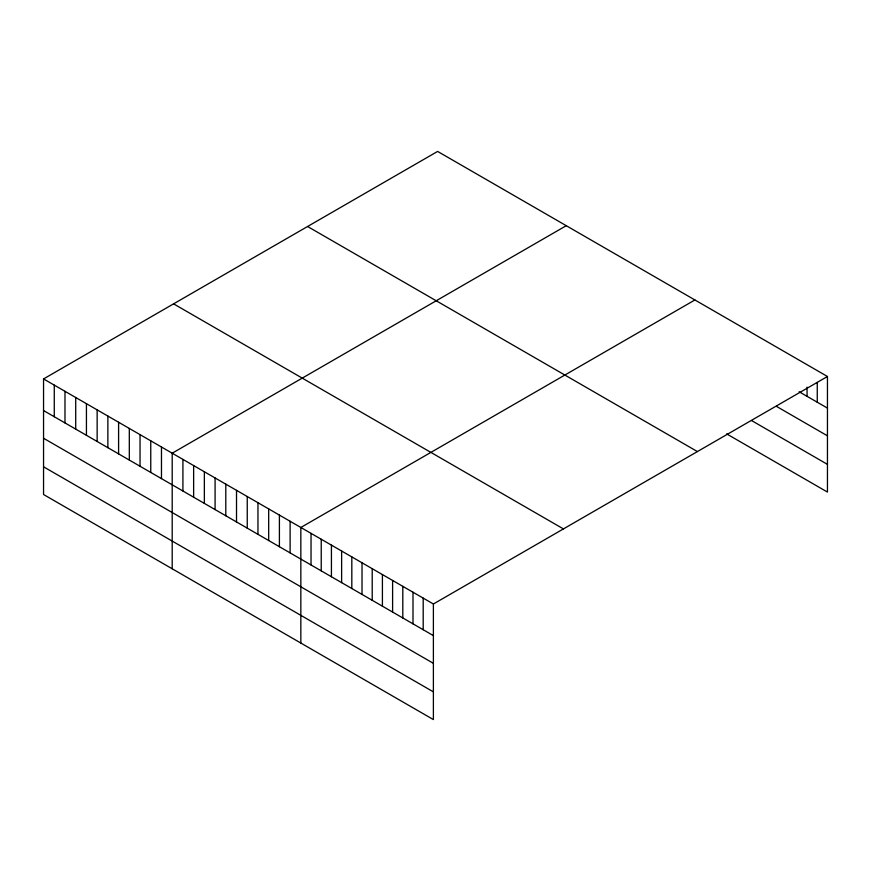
<?xml version="1.0" encoding="UTF-8"?>
<svg xmlns="http://www.w3.org/2000/svg" width="871" height="871" viewBox="0 0 871 871"><rect width="100%" height="100%" fill="white"/><g stroke="black" fill="none" stroke-linecap="round" stroke-linejoin="round"><path stroke-width="1.31" d="M43.55 378.929L433.388 603.995L433.388 719.577L43.55 494.51L43.55 378.929L437.612 151.423L827.45 376.49L827.45 492.071L726.621 433.867M566.259 225.687L172.197 453.203L172.197 568.785M694.906 299.962L300.843 527.478L300.843 643.059M433.388 603.995L827.45 376.49M799.132 391.754L827.45 408.107M776.475 406.376L827.45 435.816M751.553 420.541L827.45 464.363M307.572 226.493L697.41 451.57M173.59 303.848L563.428 528.915M43.55 410.546L433.388 635.612M43.55 438.255L433.388 663.321M43.55 466.802L433.388 691.868M817.259 382.456L817.259 402.217M807.058 387.105L807.058 396.327M423.197 598.116L423.197 629.722M412.996 592.226L412.996 623.843M402.805 586.335L402.805 617.953M392.603 580.456L392.603 612.063M382.413 574.566L382.413 606.183M372.211 568.676L372.211 600.293M362.02 562.797L362.02 594.403M351.819 556.907L351.819 588.524M341.628 551.016L341.628 582.634M331.426 545.137L331.426 576.744M321.236 539.247L321.236 570.864M311.034 533.357L311.034 564.974M290.119 521.283L290.119 552.9M279.406 515.099L279.406 546.716M268.682 508.904L268.682 540.521M257.958 502.719L257.958 534.337M247.244 496.524L247.244 528.142M236.52 490.34L236.52 521.958M225.796 484.145L225.796 515.763M215.083 477.961L215.083 509.579M204.358 471.766L204.358 503.384M193.634 465.582L193.634 497.199M182.921 459.387L182.921 491.004M161.473 447.008L161.473 478.625M150.759 440.824L150.759 472.441M140.035 434.629L140.035 466.246M129.311 428.445L129.311 460.062M118.598 422.25L118.598 453.867M107.873 416.066L107.873 447.683M97.149 409.871L97.149 441.488M86.436 403.687L86.436 435.304M75.712 397.492L75.712 429.109M64.987 391.308L64.987 422.925M54.274 385.113L54.274 416.73"/></g></svg>
